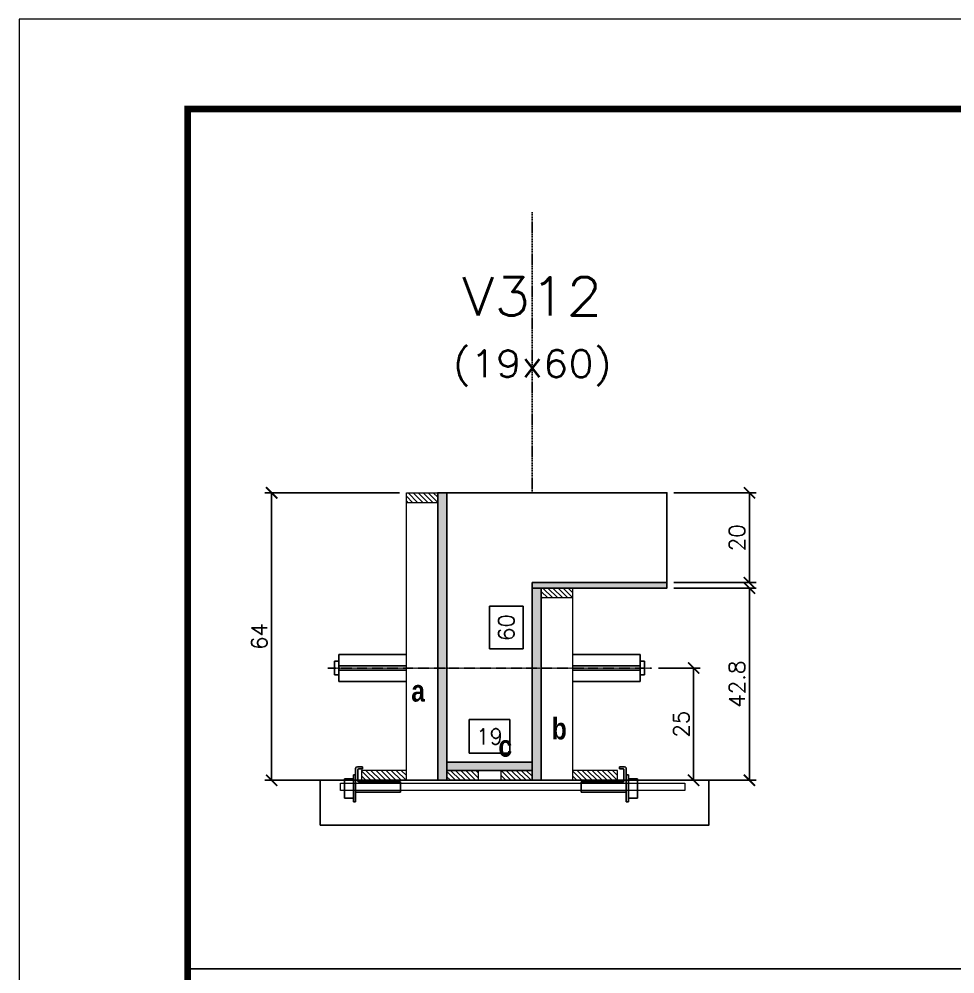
# Model space of a CAD drawing. Extents: x 137137 to 143418, y 10464 to 34486.
# Drawn here: x 141905.8 to 142322.4, y 32912 to 33337.2 of the extents above; entities that cross this region are included whole.
import ezdxf
from ezdxf.enums import TextEntityAlignment as Align

# ---------------------------------------------------------------- set-up
doc = ezdxf.new("R2010")
doc.units = 0
doc.linetypes.add('DASHED', pattern=[0.75, 0.5, -0.25])
doc.linetypes.add('HIDDEN', pattern=[0.375, 0.25, -0.125])
for name, color, linetype in [('barrote', 251, 'Continuous'), ('COTA', 241, 'Continuous'), ('Cota Seção (2x)', 4, 'Continuous'), ('detalhes', 4, 'Continuous'), ('Painéis', 200, 'Continuous'), ('presilha', 1, 'Continuous'), ('TENSOR', 3, 'Continuous'), ('Texto de Titulo', 7, 'Continuous'), ('Texto Qtd Sarr', 242, 'Continuous')]:
    doc.layers.add(name, color=color, linetype=linetype)
for name, color, linetype, lineweight in [('CONCRETO', 251, 'Continuous', 25), ('Folhas', 255, 'Continuous', 9), ('Hachura', 251, 'Continuous', 9), ('Madeira', 126, 'Continuous', 18), ('SARRAFO DE PRESSAO', 251, 'DASHED', 9), ('SCO-___-LAJ', 2, 'Continuous', 0), ('Texto Seção', 7, 'Continuous', 15)]:
    doc.layers.add(name, color=color, linetype=linetype, lineweight=lineweight)
doc.styles.add('Romans', font='romans.shx')
doc.styles.add('TECNICA', font='techb___.ttf', dxfattribs={"height": 10})
doc.dimstyles.new('Cota Seção (2x)', dxfattribs={"dimtxt": 7, "dimasz": 5, "dimexe": 3, "dimexo": 3, "dimgap": 2, "dimtad": 3, "dimdec": 1, "dimlfac": 0.5, "dimzin": 12, "dimdsep": 46, "dimtxsty": 'Romans', "dimblk": 'ARCHTICK', "dimcen": 0, "dimclrd": 4, "dimclre": 4, "dimclrt": 1, "dimadec": 1, "dimazin": 3, "dimtfac": 1, "dimtdec": 1, "dimtmove": 0, "dimatfit": 3, "dimldrblk": 'OBLIQUE', "dimfxl": 1, "dimtolj": 1, "dimtzin": 12, "dimarcsym": 0})
doc.dimstyles.new('Cota Seção interna', dxfattribs={"dimtxt": 7, "dimasz": 6, "dimexe": 0.18, "dimexo": 2, "dimgap": -4, "dimtad": 3, "dimdec": 1, "dimlfac": 0.5, "dimzin": 12, "dimdsep": 46, "dimtxsty": 'Romans', "dimblk": 'ARCHTICK', "dimcen": 0.09, "dimse1": 1, "dimse2": 1, "dimsd1": 1, "dimsd2": 1, "dimclrd": 180, "dimclre": 5, "dimclrt": 1, "dimadec": 0, "dimazin": 3, "dimtfac": 1, "dimtdec": 1, "dimtofl": 0, "dimtmove": 0, "dimatfit": 3, "dimldrblk": 'ARCHTICK', "dimfxl": 1, "dimtolj": 1, "dimtzin": 0, "dimarcsym": 0})

# ---------------------------------------------------------------- blocks, each defined once
blk = doc.blocks.new('9999999999')
at = {"layer": 'Folhas'}
blk.add_lwpolyline([(98138.98, 34190.21), (99623.98, 34190.21), (99623.98, 35240.21), (98138.98, 35240.21)], close=True, dxfattribs=at)
at = {"layer": 'Folhas', "color": 30, "const_width": 3}
blk.add_lwpolyline([(98213.98, 34230.21), (99583.98, 34230.21), (99583.98, 35200.21), (98213.98, 35200.21)], close=True, dxfattribs=at)
blk = doc.blocks.new('titulo1')
at = {"layer": 'Defpoints', "color": 252, "linetype": 'HIDDEN', "ltscale": 2}
blk.add_line((0, 0), (0, 125), dxfattribs=at)
at = {"layer": 'Defpoints', "style": 'Romans', "oblique": 15}
blk.add_attdef('FOLHA', text='', height=10, dxfattribs=at).set_placement((0, 15.58), align=Align.MIDDLE_CENTER)
at = {"layer": 'Texto Qtd Sarr', "color": 3, "style": 'Romans', "oblique": 15}
for tag, height, p in [('TITULO', 17, (0, 71.45)), ('SEÇÃO', 12, (0, 41.55))]:
    blk.add_attdef(tag, text='', height=height, dxfattribs=at).set_placement(p, align=Align.MIDDLE_CENTER)
blk = doc.blocks.new('_ArchTick')
at = {"color": 0, "linetype": 'ByBlock', "const_width": 0.15}
blk.add_lwpolyline([(-0.5, -0.5), (0.5, 0.5)], dxfattribs=at)
blk = doc.blocks.new('*D220')
at = {"layer": 'COTA', "color": 4, "lineweight": -2, "transparency": 16777216}
for p, q in [((142197.18, 33083.85), (142233.89, 33083.85)), ((142230.89, 32998.25), (142230.89, 33083.85)), ((142179.58, 32998.25), (142233.89, 32998.25))]:
    blk.add_line(p, q, dxfattribs=at)
at = {"layer": 'Defpoints', "color": 0, "transparency": 16777216}
for p in [(142194.18, 33083.85), (142230.89, 33083.85), (142176.58, 32998.25)]:
    blk.add_point(p, dxfattribs=at)
at = {"layer": 'COTA', "color": 4, "lineweight": -2, "transparency": 16777216, "xscale": 5, "yscale": 5, "zscale": 5}
for p, rotation in [((142230.89, 33083.85), 90), ((142230.89, 32998.25), 270)]:
    blk.add_blockref('_ArchTick', p, dxfattribs=dict(at, rotation=rotation))
at = {"layer": 'COTA', "color": 1, "transparency": 16777216, "insert": (142225.39, 33041.05), "char_height": 7, "attachment_point": 5, "rotation": 90, "style": 'Romans'}
blk.add_mtext('\\A1;42.8', dxfattribs=at)
blk = doc.blocks.new('_Oblique')
at = {"color": 0, "linetype": 'ByBlock', "lineweight": -2}
blk.add_line((-0.5, -0.5), (0.5, 0.5), dxfattribs=at)
blk = doc.blocks.new('*D221')
at = {"layer": 'COTA', "color": 4, "lineweight": -2, "transparency": 16777216}
for p, q in [((142197.18, 33126.25), (142233.89, 33126.25)), ((142230.89, 33086.25), (142230.89, 33126.25)), ((142197.18, 33086.25), (142233.89, 33086.25))]:
    blk.add_line(p, q, dxfattribs=at)
at = {"layer": 'Defpoints', "color": 0, "transparency": 16777216}
for p in [(142194.18, 33126.25), (142230.89, 33126.25), (142194.18, 33086.25)]:
    blk.add_point(p, dxfattribs=at)
at = {"layer": 'COTA', "color": 4, "lineweight": -2, "transparency": 16777216, "xscale": 5, "yscale": 5, "zscale": 5}
for p, rotation in [((142230.89, 33126.25), 90), ((142230.89, 33086.25), 270)]:
    blk.add_blockref('_ArchTick', p, dxfattribs=dict(at, rotation=rotation))
at = {"layer": 'COTA', "color": 1, "transparency": 16777216, "insert": (142225.39, 33106.25), "char_height": 7, "attachment_point": 5, "rotation": 90, "style": 'Romans'}
blk.add_mtext('\\A1;20', dxfattribs=at)
blk = doc.blocks.new('*D222')
at = {"layer": 'Cota Seção (2x)', "color": 180, "lineweight": -2, "transparency": 16777216}
for p, q in [((142130.18, 33075.75), (142115.18, 33075.75)), ((142115.18, 33075.75), (142115.18, 33056.75)), ((142130.18, 33056.75), (142130.18, 33075.75)), ((142115.18, 33056.75), (142130.18, 33056.75))]:
    blk.add_line(p, q, dxfattribs=at)
at = {"layer": 'Defpoints', "color": 0, "transparency": 16777216}
for p in [(142134.18, 33126.25), (142134.18, 33126.25), (142134.18, 33006.25)]:
    blk.add_point(p, dxfattribs=at)
at = {"layer": 'Cota Seção (2x)', "color": 1, "transparency": 16777216, "insert": (142122.68, 33066.25), "char_height": 7, "attachment_point": 5, "rotation": 90, "style": 'Romans'}
blk.add_mtext('\\A1;60', dxfattribs=at)
blk = doc.blocks.new('PRESILHA METÁLICA 1')
at = {"layer": 'presilha'}
for p, q in [((7.5, 10.64), (7.5, 19.86)), ((12, 21), (8.64, 21)), ((12, 19.5), (9.57, 19.5)), ((12, 21), (12, 19.5)), ((0, 13), (6, 13)), ((0, 13), (0, 0)), ((6, 15.5), (7.5, 15.5)), ((6, -2.5), (6, 15.5)), ((6, 13), (6, 0)), ((7.5, 15.5), (7.5, -2.5)), ((9, 11.57), (9, 18.93)), ((37.5, 11), (9.57, 11)), ((37.5, 11), (37.5, 4.1)), ((6, 0), (0, 0)), ((37.5, 4.1), (7.5, 4.1)), ((7.5, -2.5), (6, -2.5))]:
    blk.add_line(p, q, dxfattribs=at)
for centre, radius, start, end in [((8.64, 19.86), 1.14, 90, 180), ((9.57, 18.93), 0.57, 90, 180), ((9.57, 11.57), 0.57, 180, 270)]:
    blk.add_arc(centre, radius, start, end, dxfattribs=at)
blk = doc.blocks.new('*D223')
at = {"layer": 'Cota Seção (2x)', "color": 180, "lineweight": -2, "transparency": 16777216}
for p, q in [((142124.18, 33025.25), (142106.18, 33025.25)), ((142106.18, 33025.25), (142106.18, 33010.25)), ((142124.18, 33010.25), (142124.18, 33025.25)), ((142106.18, 33010.25), (142124.18, 33010.25))]:
    blk.add_line(p, q, dxfattribs=at)
at = {"layer": 'Defpoints', "color": 0, "transparency": 16777216}
for p in [(142134.18, 33006.25), (142096.18, 32998.25), (142134.18, 32998.25)]:
    blk.add_point(p, dxfattribs=at)
at = {"layer": 'Cota Seção (2x)', "color": 1, "transparency": 16777216, "insert": (142115.18, 33017.75), "char_height": 7, "attachment_point": 5, "style": 'Romans'}
blk.add_mtext('\\A1;19', dxfattribs=at)
blk = doc.blocks.new('*D312')
at = {"layer": 'COTA', "color": 4, "lineweight": -2, "transparency": 16777216}
for p, q in [((142075.18, 33126.25), (142015.21, 33126.25)), ((142018.21, 33126.25), (142018.21, 32998.25)), ((142075.18, 32998.25), (142015.21, 32998.25))]:
    blk.add_line(p, q, dxfattribs=at)
at = {"layer": 'Defpoints', "color": 0, "transparency": 16777216}
for p in [(142078.18, 33126.25), (142018.21, 32998.25), (142078.18, 32998.25)]:
    blk.add_point(p, dxfattribs=at)
at = {"layer": 'COTA', "color": 4, "lineweight": -2, "transparency": 16777216, "xscale": 5, "yscale": 5, "zscale": 5}
for p, rotation in [((142018.21, 33126.25), 90), ((142018.21, 32998.25), 270)]:
    blk.add_blockref('_ArchTick', p, dxfattribs=dict(at, rotation=rotation))
at = {"layer": 'COTA', "color": 1, "transparency": 16777216, "insert": (142012.71, 33062.25), "char_height": 7, "attachment_point": 5, "rotation": 90, "style": 'Romans'}
blk.add_mtext('\\A1;64', dxfattribs=at)
blk = doc.blocks.new('*D304')
at = {"layer": 'COTA', "color": 4, "lineweight": -2, "transparency": 16777216}
for p, q in [((142190.48, 33048.22), (142209.03, 33048.22)), ((142206.03, 33048.22), (142206.03, 32998.25)), ((142190.48, 32998.25), (142209.03, 32998.25))]:
    blk.add_line(p, q, dxfattribs=at)
at = {"layer": 'Defpoints', "color": 0, "transparency": 16777216}
for p in [(142187.48, 33048.22), (142187.48, 32998.25), (142206.03, 32998.25)]:
    blk.add_point(p, dxfattribs=at)
at = {"layer": 'COTA', "color": 4, "lineweight": -2, "transparency": 16777216, "xscale": 5, "yscale": 5, "zscale": 5}
for p, rotation in [((142206.03, 33048.22), 90), ((142206.03, 32998.25), 270)]:
    blk.add_blockref('_ArchTick', p, dxfattribs=dict(at, rotation=rotation))
at = {"layer": 'COTA', "color": 1, "transparency": 16777216, "insert": (142200.53, 33023.23), "char_height": 7, "attachment_point": 5, "rotation": 90, "style": 'Romans'}
blk.add_mtext('\\A1;25', dxfattribs=at)

msp = doc.modelspace()

# ---------------------------------------------------------------- hatches: boundary and pattern name
at = {"layer": 'Hachura'}
h = msp.add_hatch(dxfattribs=at)
h.set_pattern_fill('ANSI31', color=256, scale=0.5, angle=270, style=0)
h.set_pattern_definition([(315, (164983.9964, 24818.605), (1.12253202, 1.12253202), [])])
h.paths.add_polyline_path([(142078.18, 33121.85), (142078.18, 33126.25), (142092.18, 33126.25), (142092.18, 33121.85)])
h = msp.add_hatch(color=256, dxfattribs=at)
h.dxf.hatch_style = 1
h.paths.add_polyline_path([(142096.18, 33126.25), (142092.18, 33126.25), (142092.18, 32998.25), (142096.18, 32998.25)])
h = msp.add_hatch(color=256, dxfattribs=at)
h.dxf.hatch_style = 1
h.paths.add_polyline_path([(142134.18, 33083.85), (142134.18, 33086.25), (142194.18, 33086.25), (142194.18, 33083.85)])
h = msp.add_hatch(color=256, dxfattribs=at)
h.dxf.hatch_style = 1
h.paths.add_polyline_path([(142138.18, 33083.85), (142134.18, 33083.85), (142134.18, 32998.25), (142138.18, 32998.25)])
h = msp.add_hatch(dxfattribs=at)
h.set_pattern_fill('ANSI31', color=256, scale=0.5, angle=270, style=0)
h.set_pattern_definition([(315, (165043.9964, 24776.205), (1.12253202, 1.12253202), [])])
h.paths.add_polyline_path([(142138.18, 33079.45), (142138.18, 33083.85), (142152.18, 33083.85), (142152.18, 33079.45)])
h = msp.add_hatch(dxfattribs=at)
h.set_pattern_fill('ANSI31', color=256, scale=0.5, angle=270, style=0)
h.set_pattern_definition([(315, (164949.9964, 24768.605), (1.12253202, 1.12253202), [])])
h.paths.add_polyline_path([(142078.18, 32998.25), (142078.18, 33002.65), (142058.18, 33002.65), (142058.18, 32998.25)])
h = msp.add_hatch(color=256, dxfattribs=at)
h.dxf.hatch_style = 1
h.paths.add_polyline_path([(142096.18, 33002.65), (142096.18, 33006.25), (142134.18, 33006.25), (142134.18, 33002.65)])
h = msp.add_hatch(dxfattribs=at)
h.set_pattern_fill('ANSI31', color=256, scale=0.5, angle=270, style=0)
h.set_pattern_definition([(315, (165052.7984, 24768.605), (1.12253202, 1.12253202), [])])
h.paths.add_polyline_path([(142096.18, 32998.25), (142096.18, 33002.65), (142110.18, 33002.65), (142110.18, 32998.25)])
h = msp.add_hatch(dxfattribs=at)
h.set_pattern_fill('ANSI31', color=256, scale=0.5, angle=270, style=0)
h.set_pattern_definition([(315, (165052.7964, 24768.605), (1.12253202, 1.12253202), [])])
h.paths.add_polyline_path([(142134.18, 32998.25), (142134.18, 33002.65), (142120.18, 33002.65), (142120.18, 32998.25)])
h = msp.add_hatch(dxfattribs=at)
h.set_pattern_fill('ANSI31', color=256, scale=0.5, angle=270, style=0)
h.set_pattern_definition([(315, (165043.9964, 24768.605), (1.12253202, 1.12253202), [])])
h.paths.add_polyline_path([(142172.18, 32998.25), (142172.18, 33002.65), (142152.18, 33002.65), (142152.18, 32998.25)])

# ---------------------------------------------------------------- linework, layer by layer
at = {"ltscale": 3}
for p, q in [((142048.18, 33054.22), (142048.18, 33042.22)), ((142048.18, 33054.22), (142078.18, 33054.22)), ((142182.18, 33054.22), (142152.18, 33054.22)), ((142182.18, 33054.22), (142182.18, 33042.22)), ((142046.18, 33051.22), (142046.18, 33045.22)), ((142048.18, 33051.22), (142046.18, 33051.22)), ((142078.18, 33049.22), (142048.18, 33049.22)), ((142152.18, 33049.22), (142182.18, 33049.22)), ((142184.18, 33051.22), (142182.18, 33051.22)), ((142184.18, 33051.22), (142184.18, 33045.22)), ((142048.18, 33045.22), (142046.18, 33045.22)), ((142078.18, 33047.22), (142048.18, 33047.22)), ((142152.18, 33047.22), (142182.18, 33047.22)), ((142182.18, 33045.22), (142184.18, 33045.22)), ((142048.18, 33042.22), (142078.18, 33042.22)), ((142182.18, 33042.22), (142152.18, 33042.22))]:
    msp.add_line(p, q, dxfattribs=at)
at = {"layer": 'barrote'}
msp.add_lwpolyline([(142039.81, 32978.25), (142212.78, 32978.25), (142212.78, 32998.25), (142039.81, 32998.25)], close=True, dxfattribs=at)
at = {"layer": 'CONCRETO'}
msp.add_lwpolyline([(142134.18, 33086.25), (142194.18, 33086.25), (142194.18, 33126.25), (142134.18, 33126.25), (142134.18, 33126.25), (142096.18, 33126.25), (142096.18, 33002.65), (142096.18, 33002.65), (142096.18, 33006.25), (142134.18, 33006.25)], close=True, dxfattribs=at)
at = {"layer": 'COTA', "linetype": 'ByBlock'}
msp.add_line((143350.79, 32914.35), (141980.79, 32914.35), dxfattribs=at)
at = {"layer": 'Madeira'}
for points in [[(142078.18, 33121.85), (142078.18, 33126.25), (142092.18, 33126.25), (142092.18, 33121.85)], [(142078.18, 33126.25), (142092.18, 33126.25), (142092.18, 32998.25), (142078.18, 32998.25)], [(142138.18, 33079.45), (142138.18, 33083.85), (142152.18, 33083.85), (142152.18, 33079.45)], [(142138.18, 33083.85), (142152.18, 33083.85), (142152.18, 32998.25), (142138.18, 32998.25)], [(142078.18, 32998.25), (142078.18, 33002.65), (142058.18, 33002.65), (142058.18, 32998.25)], [(142096.18, 32998.25), (142096.18, 33002.65), (142110.18, 33002.65), (142110.18, 32998.25)], [(142134.18, 32998.25), (142134.18, 33002.65), (142120.18, 33002.65), (142120.18, 32998.25)], [(142172.18, 32998.25), (142172.18, 33002.65), (142152.18, 33002.65), (142152.18, 32998.25)]]:
    msp.add_lwpolyline(points, close=True, dxfattribs=at)
at = {"layer": 'Painéis'}
for points in [[(142096.18, 33126.25), (142092.18, 33126.25), (142092.18, 32998.25), (142096.18, 32998.25)], [(142134.18, 33083.85), (142134.18, 33086.25), (142194.18, 33086.25), (142194.18, 33083.85)], [(142138.18, 33083.85), (142134.18, 33083.85), (142134.18, 32998.25), (142138.18, 32998.25)], [(142096.18, 33002.65), (142096.18, 33006.25), (142134.18, 33006.25), (142134.18, 33002.65)]]:
    msp.add_lwpolyline(points, close=True, dxfattribs=at)
at = {"layer": 'SCO-___-LAJ', "color": 1}
msp.add_lwpolyline([(142048.81, 32996.92), (142202.12, 32996.92), (142202.12, 32993.72), (142048.81, 32993.72)], close=True, dxfattribs=at)
at = {"layer": 'TENSOR', "linetype": 'HIDDEN', "ltscale": 0.5}
msp.add_line((142043.18, 33048.22), (142187.48, 33048.22), dxfattribs=at)

# ---------------------------------------------------------------- block references
at = {"layer": 'presilha', "yscale": 0.6666666666666666, "zscale": 0.6666666666666666}
for p, xscale in [((142050.6, 32990.28), 0.6666666666666666), ((142181.04, 32990.28), -0.6666666666666666)]:
    msp.add_blockref('PRESILHA METÁLICA 1', p, dxfattribs=dict(at, xscale=xscale))
at = {"layer": 'SARRAFO DE PRESSAO', "color": 6, "linetype": 'ByBlock'}
msp.add_blockref('9999999999', (43766.81, -1903), dxfattribs=at)
at = {"layer": 'Texto Seção'}
ref = msp.add_blockref('titulo1', (142134.18, 33126.25), dxfattribs=at)
ref.add_attrib('TITULO', 'V312', dxfattribs={"layer": 'Texto de Titulo', "color": 7, "height": 17, "style": 'Romans', "width": 1.1}).set_placement((142134.18, 33213.75), align=Align.MIDDLE_CENTER)
ref.add_attrib('SEÇÃO', '(19x60)', dxfattribs={"layer": 'Texto de Titulo', "color": 7, "height": 12, "style": 'Romans', "width": 1.1}).set_placement((142134.18, 33183.75), align=Align.MIDDLE_CENTER)

# ---------------------------------------------------------------- texts
at = {"layer": 'detalhes', "style": 'TECNICA'}
for s, p in [('a', (142080.35, 33033.28)), ('b', (142142.89, 33016.44)), ('c', (142119.15, 33008.74))]:
    msp.add_text(s, height=9.6, dxfattribs=at).set_placement(p)

# ---------------------------------------------------------------- dimensions: what is measured, and where the dimension line sits
at = {"layer": 'COTA'}
for base, p1, p2, picture, middle in [((142018.21, 32998.25), (142078.18, 33126.25), (142078.18, 32998.25), '*D312', (142012.71, 33062.25)), ((142230.89, 33126.25), (142194.18, 33086.25), (142194.18, 33126.25), '*D221', (142225.39, 33106.25)), ((142230.89, 33083.85), (142176.58, 32998.25), (142194.18, 33083.85), '*D220', (142225.39, 33041.05)), ((142206.03, 32998.25), (142187.48, 33048.22), (142187.48, 32998.25), '*D304', (142200.53, 33023.23))]:
    dim = msp.add_linear_dim(base=base, p1=p1, p2=p2, angle=90, dimstyle='Cota Seção (2x)', dxfattribs=at)
    dim.commit()
    dim.dimension.update_dxf_attribs({"geometry": picture, "text_midpoint": middle})
at = {"layer": 'Cota Seção (2x)'}
dim = msp.add_linear_dim(base=(142134.18, 33126.25), p1=(142134.18, 33006.25), p2=(142134.18, 33126.25), angle=90, dimstyle='Cota Seção interna', dxfattribs=at)
dim.commit()
dim.dimension.update_dxf_attribs({"geometry": '*D222', "text_midpoint": (142122.68, 33066.25)})
dim = msp.add_linear_dim(base=(142134.18, 33006.25), p1=(142096.18, 32998.25), p2=(142134.18, 32998.25), dimstyle='Cota Seção interna', dxfattribs=at)
dim.commit()
dim.dimension.update_dxf_attribs({"geometry": '*D223', "text_midpoint": (142115.18, 33017.75)})

doc.saveas('drawing.dxf')
